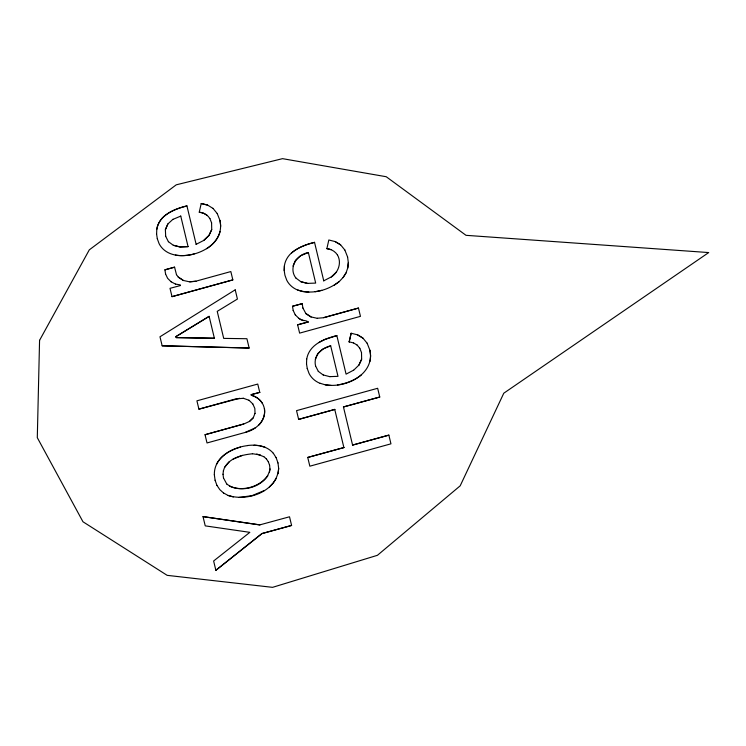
<?xml version="1.0" encoding="UTF-8"?>
<svg xmlns="http://www.w3.org/2000/svg" width="746" height="746" viewBox="0 0 746 746"><rect width="100%" height="100%" fill="white"/><g stroke="black" fill="none" stroke-linecap="round" stroke-linejoin="round"><path stroke-width="1.12" d="M156.613 234.085L156.772 229.339A22.604 19.666 -21.6 0 1 163.868 216.461C170.358 210.848 178.835 207.817 186.938 205.905C178.732 208.087 170.405 210.866 163.906 216.545A22.604 19.666 -21.6 0 0 156.809 229.423M284.226 270.546L284.422 265.884M306.531 363.796L306.699 359.05M214.354 474.726C213.906 457.261 232.276 447.404 247.485 445.623M348.307 262.629L347.739 267.963L346.004 273.027L343.113 277.577M347.776 268.047L348.335 262.713L347.589 256.997M370.081 361.297L370.65 355.963L369.932 350.331L367.125 343.169M223.026 474.288L223.38 470.689M278.64 468.367C277.195 491.428 247.644 501.927 228.117 495.409M278.081 473.663L278.678 468.451L277.969 462.884M269.959 468.936C267.208 486.672 240.072 494.626 226.747 483.967M269.409 472.544L269.996 469.02L269.567 465.196M207.183 215.352L203.593 213.225L199.257 212.19L201.215 203.518L207.509 205.019L212.974 208.395M331.205 249.696L326.869 248.66L328.827 239.988L335.15 241.573L340.549 244.772L344.848 250.003M351.142 333.238L349.175 341.91L351.142 333.238L357.465 334.823L362.892 338.115M220.126 231.502C218.27 238.841 213.002 244.819 206.642 248.716M223.408 470.773L224.593 467.369L229.414 461.532M249.406 421.555L253.202 417.919L254.992 413.377M172.979 219.259L167.869 223.959L165.37 229.609L165.687 236.342M165.398 229.693L167.869 223.959M292.982 266.08L295.444 260.335L300.591 255.729L308.378 252.568C296.768 254.405 288.003 268.019 296.041 278.202M315.288 359.33L317.759 353.585L322.906 348.979L330.692 345.818C321.582 347.925 312.994 356.029 315.605 366.062M211.584 222.849L211.724 229.563L208.936 235.438L203.639 240.473L196.123 244.352M211.724 229.563L208.964 235.522L203.667 240.557M353.595 370.277L358.854 365.158L361.614 359.199M358.891 365.242L361.651 359.283L361.502 352.569M216.424 464.516C220.975 455.135 230.775 449.857 240.426 447.115M345.976 272.943L343.076 277.493L339.169 281.652L334.255 285.186M276.262 478.456L273.344 482.932L269.39 486.952M224.621 467.453C230.104 457.736 242.133 454.743 252.465 453.792M267.889 475.762C259.412 486.896 242.329 492.052 229.423 486.103M258.946 424.996C264.569 419.383 266.602 410.263 262.322 403.25A21.308 18.547 -21.6 0 0 251.309 395.212L251.169 394.653L259.757 392.377L251.169 394.653M325.331 384.787C345.65 388.545 375.061 374.352 369.904 350.247M253.174 417.835L249.378 421.471L243.7 424.064L205.038 434.722L207.015 442.956L245.667 432.307C256.288 429.808 266.322 420.212 264.457 408.566M336.549 271.908L331.252 276.943L323.736 280.813M331.28 277.027C338.442 272.346 341.855 262.639 337.481 254.964M215.864 570.298L261.967 533.614L291.593 525.445L289.523 516.782L259.869 524.867L202.996 516.568L205.234 525.874L249.845 532.336L213.626 560.992L215.864 570.298L261.939 533.53L291.593 525.445M291.518 253.015C298.008 247.402 306.42 244.231 314.551 242.375C306.336 244.529 298.074 247.392 291.481 252.931A22.604 19.666 -21.6 0 0 284.385 265.8L284.189 270.462L284.935 275.265L286.762 280.254A25.383 22.091 -21.6 0 0 297.84 290.119L303.053 291.621L308.853 292.18M353.557 370.193L346.079 374.147L336.828 335.541C328.622 337.742 320.239 340.456 313.824 346.265A22.604 19.666 -21.6 0 0 306.737 359.134M339.141 281.568C327.783 290.53 311.772 294.866 297.803 290.026M361.446 374.818C354.611 380.441 346.097 383.565 337.425 384.955M235.204 289.83L159.98 336.772L162.152 345.799L249.145 348.028L246.907 338.721L223.707 338.395L217.226 311.352L237.415 299.043L235.242 289.914M175.963 336.539L209.122 316.304L214.382 338.255L176.233 337.602L175.963 336.539L176.233 337.602L214.382 338.255M176 336.623L209.15 316.388M255.393 427.822L245.639 432.223M318.71 342.61L325.042 339.402L336.866 335.625M264.466 490.458L252.027 495.642L239.14 497.433M173.016 219.343L180.765 216.098M233.032 459.154L242.403 455.358M165.575 274.006L164.894 269.791L174.555 267.124L176.485 274.687M164.922 269.875L174.592 267.208M189.689 281.783L195.984 281.167L230.84 271.563L232.845 279.89L172.009 296.656L170.004 288.329L180.495 285.531L180.327 284.888L175.599 284.095M292.507 306.252L302.195 303.669L292.507 306.252L293.187 310.476M297.617 324.799L308.107 322.002L297.617 324.799L299.622 333.126L360.458 316.351L358.453 308.023L323.596 317.637M358.481 308.107L323.633 317.721L317.302 318.253M243.28 398.308L235.643 398.933L198.921 409.153L196.916 400.826L257.752 384.059L259.757 392.377M205.038 434.722L243.662 423.98M298.642 419.392L334.767 409.433L298.642 419.392L296.535 410.645L377.653 388.284L379.761 397.031L343.449 406.952L379.761 397.031M307.734 457.447L343.887 447.572L307.734 457.447L309.842 466.194L390.951 443.833L388.853 435.086L352.569 445.082L388.88 435.17M194.212 253.938C186.369 255.962 177.865 256.596 170.191 253.565A25.383 22.091 -21.6 0 1 159.112 243.7L157.285 238.711M315.12 291.705L321.787 290.325M239.718 398.271L198.921 409.153M196.021 281.251L189.726 281.867L183.451 280.477L178.294 277.102M247.458 445.539C256.643 444.346 267.068 445.791 273.334 453.307M180.737 216.014L188.067 246.628L180.056 246.991L173.361 245.331L168.391 241.657M308.35 252.484L315.679 283.088L307.641 283.377L300.946 281.708M329.946 376.627L337.994 376.338L330.655 345.734M252.428 453.708L260.568 455.041M254.004 445.185L259.916 445.754L265.156 447.311M175.403 255.067C195.648 258.657 225.227 244.651 219.977 220.536M331.168 385.43L325.368 384.871L320.118 383.276M203.033 516.652L259.897 524.951M317.339 318.337L311.063 316.938L305.907 313.572M199.257 212.19C203.341 212.489 207.64 214.829 209.896 218.578M326.869 248.66C330.954 248.931 335.206 251.365 337.509 255.048M349.147 341.827L353.52 342.946M207.537 205.103L201.215 203.518M173.333 245.248L180.028 246.907L188.067 246.628M307.669 283.461L300.974 281.792L296.003 278.118M323.251 374.958L329.984 376.711M256.745 453.997L263.776 456.664M233.377 496.976L228.155 495.493L223.576 492.985M243.243 398.224L248.977 400.266M298.773 318.262C300.927 321.078 306.55 319.913 308.107 322.002M303.24 320.64L298.81 318.346L295.22 314.765M171.16 281.792L175.636 284.179M353.483 342.862L357.11 345.072M335.15 241.573L340.586 244.856M357.427 334.74L362.864 338.031L367.163 343.253M311.091 317.022L305.935 313.656L302.885 308.005M183.479 280.561L178.331 277.186L176.448 274.603M318.318 371.368L323.288 375.042M263.748 456.58L266.387 458.921M223.604 493.069L219.818 489.637L216.946 485.376M248.95 400.182L252.819 403.968M171.198 281.876L167.608 278.305L165.547 273.922M357.073 344.988L359.824 348.298M212.936 208.311L217.235 213.542M226.775 484.051L223.464 477.906M266.35 458.837L268.336 461.802M273.297 453.223L276.132 457.69M315.577 365.978L318.346 371.452M165.649 236.258L168.428 241.741M293.159 310.392L295.257 314.849M252.791 403.884L254.834 408.482L255.029 413.461M232.845 279.89L172.009 296.656M249.145 348.028L162.152 345.799M251.309 395.212L251.337 395.296A21.308 18.547 -21.6 0 1 262.359 403.334M359.786 348.214L361.54 352.653M209.868 218.494L211.622 222.933M344.811 249.919L347.627 257.081M217.198 213.459L220.014 220.62L220.723 226.252M307.212 368.431L309.068 373.504A25.383 22.091 -21.6 0 0 320.146 383.369M268.308 461.718L269.604 465.28M215.072 480.219L216.974 485.459M276.104 457.606L277.997 462.968M314.523 242.291L323.773 280.897M343.449 406.952L352.606 445.166M334.73 409.349L343.887 447.572M186.91 205.821L196.161 244.436M302.167 303.585L302.923 308.089M306.503 363.712L307.24 368.515M156.576 234.002L157.322 238.795M214.316 474.642L215.1 480.303M222.998 474.204L223.502 477.99M39.566 340.344L37.3 437.669L82.974 521.771L167.169 575.343L272.56 587.344L377.429 555.304L460.189 485.823L503.783 393.207L708.7 252.568L466.017 235.326L386.232 176.727L282.529 158.656L176.252 184.821L89.296 249.854L39.566 340.344"/></g></svg>
